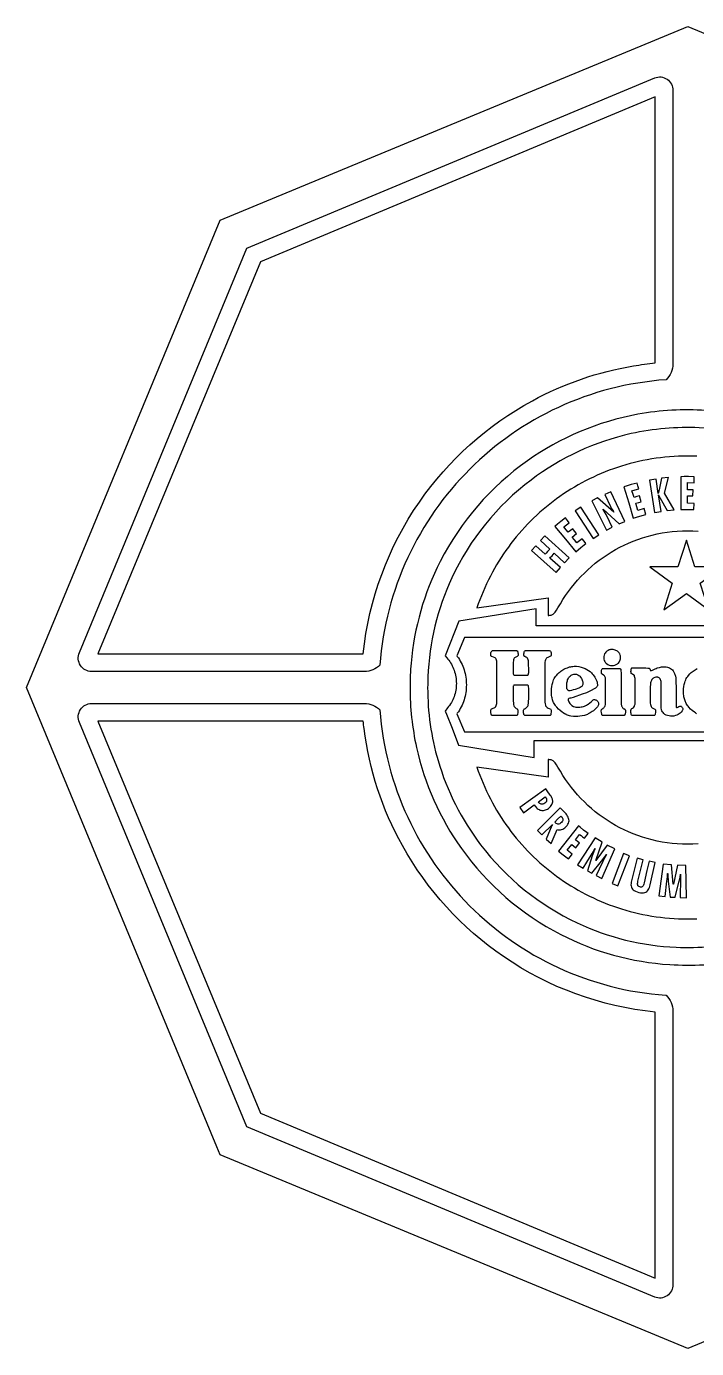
# Model space of a CAD drawing. Extents: x 0 to 300, y 0 to 300.
# Drawn here: x 0 to 152, y 0 to 300 of the extents above; entities that cross this region are included whole.
import ezdxf

# ---------------------------------------------------------------- set-up
doc = ezdxf.new("R2010")
doc.units = 0
doc.layers.add('Nível Padrão', color=18, linetype='CONTINUOUS')

msp = doc.modelspace()

# ---------------------------------------------------------------- linework, layer by layer
at = {"layer": 'Nível Padrão'}
for points in [[(43.93, 43.93), (43.17, 45.79), (0, 150), (43.93, 256.07), (150, 300), (256.07, 256.07), (300, 150), (256.07, 43.93), (150, 0), (43.93, 43.93)], [(138.48, 196.4), (137.17, 196.03), (136.26, 195.77), (135.5, 195.53), (135.89, 194.29), (136.59, 191.93), (137.63, 188.39), (138.34, 188.62), (139.14, 188.86), (140.52, 189.23), (140.14, 190.58), (138.68, 190.17), (138.43, 191), (138.28, 191.52), (138.19, 191.8), (138.87, 192), (139.44, 192.15), (139.06, 193.49), (138.77, 193.42), (138.43, 193.33), (137.81, 193.14), (137.61, 193.79), (137.34, 194.65), (138.09, 194.86), (138.86, 195.09), (138.67, 195.73), (138.48, 196.4)], [(146.9, 190.28), (144.71, 194.13), (145.59, 197.66), (144.07, 197.51), (143.49, 194.89), (143.31, 194.01), (142.79, 197.31), (141.3, 197.04), (142.44, 189.7), (143.93, 189.93), (143.34, 193.69), (143.37, 193.69), (143.75, 192.96), (145.3, 190.14), (146.9, 190.28)], [(151.47, 197.83), (150.13, 197.85), (149.2, 197.86), (148.41, 197.83), (148.41, 190.4), (149.15, 190.41), (149.98, 190.41), (151.39, 190.4), (151.41, 191.77), (149.93, 191.8), (149.93, 193.49), (151.18, 193.49), (151.21, 194.89), (149.93, 194.89), (149.9, 196.49), (151.44, 196.46), (151.45, 197.12), (151.47, 197.83)], [(132.53, 194.42), (131.16, 193.81), (132.47, 191.04), (132.64, 190.73), (132.85, 190.38), (133.06, 190.05), (133.26, 189.79), (133.26, 189.76), (129.53, 193.05), (128.25, 192.38), (131.57, 185.71), (132.88, 186.41), (132.26, 187.64), (131.45, 189.23), (131.24, 189.64), (131.02, 190.01), (130.78, 190.4), (130.78, 190.43), (134.4, 187.11), (135.71, 187.66), (132.53, 194.42)], [(129.79, 184.66), (125.71, 190.9), (124.46, 190.08), (128.51, 183.84), (129.79, 184.66)], [(122.25, 188.48), (121.17, 187.65), (120.45, 187.06), (119.86, 186.55), (122.24, 183.63), (124.58, 180.78), (125.77, 181.79), (126.88, 182.68), (126.48, 183.21), (126.03, 183.76), (124.84, 182.82), (124.29, 183.48), (123.76, 184.14), (124.78, 184.95), (124.34, 185.48), (123.91, 186.03), (123.67, 185.86), (123.4, 185.63), (122.89, 185.21), (122.44, 185.74), (121.87, 186.44), (122.47, 186.91), (123.12, 187.4), (122.68, 187.93), (122.25, 188.48)], [(116.56, 183.35), (118.69, 181.4), (118.17, 180.84), (117.84, 180.47), (117.67, 180.29), (115.52, 182.18), (114.55, 181.05), (120.15, 176.12), (121.11, 177.26), (118.72, 179.36), (118.89, 179.56), (119.22, 179.91), (119.71, 180.46), (122.07, 178.31), (123.09, 179.39), (117.61, 184.43), (116.56, 183.35)], [(144.54, 167.61), (149.67, 171.34), (154.77, 167.61), (152.81, 173.65), (157.94, 177.38), (151.59, 177.38), (149.67, 183.41), (147.71, 177.38), (141.36, 177.38), (146.49, 173.65), (144.54, 167.61)], [(117.61, 149.87), (117.61, 146.59), (117.64, 146.45), (117.67, 146.27), (117.72, 146), (117.76, 145.87), (117.82, 145.75), (117.87, 145.66), (117.94, 145.58), (118.08, 145.46), (118.32, 145.33), (118.58, 145.22), (118.84, 145.14), (118.94, 145.02), (119.01, 144.88), (119.02, 144.72), (119, 144.45), (118.95, 144), (118.94, 143.91), (118.92, 143.83), (118.84, 143.71), (118.79, 143.68), (118.73, 143.66), (118.6, 143.65), (118.52, 143.62), (113.18, 143.62), (113.08, 143.63), (113.01, 143.65), (112.93, 143.71), (112.87, 143.79), (112.83, 143.89), (112.79, 144.01), (112.76, 144.26), (112.75, 144.5), (112.73, 144.66), (112.75, 144.84), (112.81, 145), (112.86, 145.08), (112.92, 145.14), (113.01, 145.17), (113.16, 145.24), (113.27, 145.31), (113.45, 145.46), (113.6, 145.59), (113.71, 145.75), (113.77, 145.9), (113.82, 146.09), (113.88, 146.48), (113.9, 146.81), (113.91, 147.51), (113.91, 149.1), (113.91, 149.71), (113.88, 150.3), (113.85, 150.4), (113.82, 150.45), (113.8, 150.47), (113.72, 150.5), (113.59, 150.52), (113.25, 150.55), (112.43, 150.56), (110.62, 150.56), (110.55, 150.5), (110.45, 150.41), (110.43, 150.34), (110.42, 150.22), (110.42, 150), (110.42, 149.01), (110.42, 147.29), (110.42, 146.91), (110.45, 146.51), (110.49, 146.12), (110.56, 145.81), (110.64, 145.68), (110.74, 145.55), (110.96, 145.32), (111.1, 145.22), (111.27, 145.14), (111.4, 145.03), (111.45, 144.96), (111.48, 144.88), (111.48, 144.63), (111.46, 144.27), (111.4, 143.92), (111.35, 143.79), (111.3, 143.71), (111.2, 143.65), (111.15, 143.64), (111.1, 143.65), (110.98, 143.62), (105.99, 143.62), (105.76, 143.63), (105.65, 143.63), (105.58, 143.65), (105.52, 143.69), (105.47, 143.74), (105.41, 143.87), (105.37, 144.03), (105.35, 144.21), (105.31, 144.58), (105.31, 144.78), (105.32, 144.9), (105.35, 144.97), (105.39, 145.02), (105.49, 145.14), (105.72, 145.22), (106.25, 145.46), (106.37, 145.55), (106.41, 145.62), (106.48, 145.69), (106.57, 145.9), (106.63, 146.12), (106.66, 146.35), (106.69, 146.59), (106.72, 146.71), (106.72, 150.72), (106.72, 150.72), (106.72, 150.72), (106.72, 155.66), (106.69, 155.95), (106.54, 156.44), (106.44, 156.57), (106.31, 156.71), (105.58, 157), (105.49, 157.04), (105.4, 157.11), (105.35, 157.2), (105.32, 157.34), (105.31, 157.52), (105.32, 157.71), (105.35, 157.9), (105.39, 158.07), (105.45, 158.2), (105.52, 158.28), (105.61, 158.33), (105.72, 158.36), (105.99, 158.37), (111.12, 158.37), (111.26, 158.35), (111.34, 158.29), (111.39, 158.19), (111.44, 158.08), (111.48, 157.86), (111.51, 157.61), (111.51, 157.37), (111.49, 157.26), (111.46, 157.17), (111.41, 157.1), (111.32, 157.03), (111.03, 156.91), (110.87, 156.81), (110.71, 156.71), (110.64, 156.62), (110.58, 156.52), (110.5, 156.29), (110.45, 156.04), (110.42, 155.77), (110.41, 154.39), (110.42, 153.46), (110.43, 153.13), (110.45, 152.98), (110.48, 152.9), (110.53, 152.84), (110.61, 152.8), (110.71, 152.77), (111.52, 152.77), (112.98, 152.77), (113.71, 152.8), (113.78, 152.84), (113.83, 152.92), (113.86, 153.02), (113.89, 153.14), (113.91, 153.39), (113.91, 153.59), (113.88, 155.86), (113.87, 156.05), (113.82, 156.3), (113.74, 156.52), (113.68, 156.6), (113.62, 156.65), (113.56, 156.73), (113.46, 156.79), (113.24, 156.91), (113.04, 157), (112.95, 157.04), (112.89, 157.08), (112.86, 157.17), (112.83, 157.26), (112.81, 157.45), (112.83, 157.65), (112.86, 157.84), (112.87, 157.96), (112.89, 158.1), (112.94, 158.22), (113.01, 158.31), (113.08, 158.34), (113.18, 158.36), (113.39, 158.37), (118.55, 158.37), (118.7, 158.35), (118.8, 158.3), (118.89, 158.21), (118.95, 158.08), (118.99, 157.89), (119.02, 157.63), (119.02, 157.39), (119.01, 157.23), (118.95, 157.15), (118.84, 157.06), (118.73, 157.01), (118.58, 156.97), (118.27, 156.83), (118.02, 156.71), (117.92, 156.62), (117.84, 156.52), (117.78, 156.41), (117.73, 156.29), (117.66, 156.04), (117.61, 155.77), (117.61, 151.44), (117.61, 149.87)], [(117.61, 149.87), (117.61, 146.59), (117.64, 146.45), (117.67, 146.27), (117.72, 146), (117.76, 145.87), (117.82, 145.75), (117.87, 145.66), (117.94, 145.58), (118.08, 145.46), (118.32, 145.33), (118.58, 145.22), (118.84, 145.14), (118.94, 145.02), (119.01, 144.88), (119.02, 144.72), (119, 144.45), (118.95, 144), (118.94, 143.91), (118.92, 143.83), (118.84, 143.71), (118.79, 143.68), (118.73, 143.66), (118.6, 143.65), (118.52, 143.62), (113.18, 143.62), (113.08, 143.63), (113.01, 143.65), (112.93, 143.71), (112.87, 143.79), (112.83, 143.89), (112.79, 144.01), (112.76, 144.26), (112.75, 144.5), (112.73, 144.66), (112.75, 144.84), (112.81, 145), (112.86, 145.08), (112.92, 145.14), (113.01, 145.17), (113.16, 145.24), (113.27, 145.31), (113.45, 145.46), (113.6, 145.59), (113.71, 145.75), (113.77, 145.9), (113.82, 146.09), (113.88, 146.48), (113.9, 146.81), (113.91, 147.51), (113.91, 149.1), (113.91, 149.71), (113.88, 150.3), (113.85, 150.4), (113.82, 150.45), (113.8, 150.47), (113.72, 150.5), (113.59, 150.52), (113.25, 150.55), (112.43, 150.56), (110.62, 150.56), (110.55, 150.5), (110.45, 150.41), (110.43, 150.34), (110.42, 150.22), (110.42, 150), (110.42, 149.01), (110.42, 147.29), (110.42, 146.91), (110.45, 146.51), (110.49, 146.12), (110.56, 145.81), (110.64, 145.68), (110.74, 145.55), (110.96, 145.32), (111.1, 145.22), (111.27, 145.14), (111.4, 145.03), (111.45, 144.96), (111.48, 144.88), (111.48, 144.63), (111.46, 144.27), (111.4, 143.92), (111.35, 143.79), (111.3, 143.71), (111.2, 143.65), (111.15, 143.64), (111.1, 143.65), (110.98, 143.62), (105.99, 143.62), (105.76, 143.63), (105.65, 143.63), (105.58, 143.65), (105.52, 143.69), (105.47, 143.74), (105.41, 143.87), (105.37, 144.03), (105.35, 144.21), (105.31, 144.58), (105.31, 144.78), (105.32, 144.9), (105.35, 144.97), (105.39, 145.02), (105.49, 145.14), (105.72, 145.22), (106.25, 145.46), (106.37, 145.55), (106.41, 145.62), (106.48, 145.69), (106.57, 145.9), (106.63, 146.12), (106.66, 146.35), (106.69, 146.59), (106.72, 146.71), (106.72, 150.72), (106.72, 155.66), (106.69, 155.95), (106.54, 156.44), (106.44, 156.57), (106.31, 156.71), (105.58, 157), (105.49, 157.04), (105.4, 157.11), (105.35, 157.2), (105.32, 157.34), (105.31, 157.52), (105.32, 157.71), (105.35, 157.9), (105.39, 158.07), (105.45, 158.2), (105.52, 158.28), (105.61, 158.33), (105.72, 158.36), (105.99, 158.37), (111.12, 158.37), (111.26, 158.35), (111.34, 158.29), (111.39, 158.19), (111.44, 158.08), (111.48, 157.86), (111.51, 157.61), (111.51, 157.37), (111.49, 157.26), (111.46, 157.17), (111.41, 157.1), (111.32, 157.03), (111.03, 156.91), (110.87, 156.81), (110.71, 156.71), (110.64, 156.62), (110.58, 156.52), (110.5, 156.29), (110.45, 156.04), (110.42, 155.77), (110.41, 154.39), (110.42, 153.46), (110.43, 153.13), (110.45, 152.98), (110.48, 152.9), (110.53, 152.84), (110.61, 152.8), (110.71, 152.77), (111.52, 152.77), (112.98, 152.77), (113.71, 152.8), (113.78, 152.84), (113.83, 152.92), (113.86, 153.02), (113.89, 153.14), (113.91, 153.39), (113.91, 153.59), (113.88, 155.86), (113.87, 156.05), (113.82, 156.3), (113.74, 156.52), (113.68, 156.6), (113.62, 156.65), (113.56, 156.73), (113.46, 156.79), (113.24, 156.91), (113.04, 157), (112.95, 157.04), (112.89, 157.08), (112.86, 157.17), (112.83, 157.26), (112.81, 157.45), (112.83, 157.65), (112.86, 157.84), (112.87, 157.96), (112.89, 158.1), (112.94, 158.22), (113.01, 158.31), (113.08, 158.34), (113.18, 158.36), (113.39, 158.37), (118.55, 158.37), (118.7, 158.35), (118.8, 158.3), (118.89, 158.21), (118.95, 158.08), (118.99, 157.89), (119.02, 157.63), (119.02, 157.39), (119.01, 157.23), (118.95, 157.15), (118.84, 157.06), (118.73, 157.01), (118.58, 156.97), (118.27, 156.83), (118.02, 156.71), (117.92, 156.62), (117.84, 156.52), (117.78, 156.41), (117.73, 156.29), (117.66, 156.04), (117.61, 155.77), (117.61, 151.44), (117.61, 149.87)], [(134.69, 156.27), (134.73, 156.53), (134.75, 156.81), (134.75, 157.09), (134.72, 157.22), (134.69, 157.35), (134.56, 157.63), (134.49, 157.75), (134.43, 157.84), (134.08, 158.22), (133.89, 158.33), (133.7, 158.43), (133.5, 158.5), (133.3, 158.56), (133.09, 158.6), (132.89, 158.62), (132.68, 158.62), (132.47, 158.6), (132.33, 158.57), (132.19, 158.52), (131.95, 158.42), (131.67, 158.25), (131.43, 158.05), (131.27, 157.82), (131.1, 157.61), (131.01, 157.32), (130.94, 157.03), (130.92, 156.73), (130.93, 156.59), (130.96, 156.44), (131.05, 156.16), (131.18, 155.88), (131.35, 155.63), (131.46, 155.52), (131.57, 155.42), (131.89, 155.22), (132.2, 155.08), (132.5, 155), (132.81, 154.97), (133.12, 155), (133.44, 155.08), (133.75, 155.21), (134.08, 155.39), (134.17, 155.46), (134.26, 155.55), (134.42, 155.77), (134.69, 156.27)], [(129.52, 150.4), (129.46, 150.29), (129.36, 150.18), (129.27, 150.05), (129.17, 149.94), (129.05, 149.85), (128.93, 149.77), (127.97, 149.25), (127.5, 149.02), (127.03, 148.82), (126.07, 148.46), (123.97, 147.76), (123.45, 147.61), (123.23, 147.56), (123.04, 147.5), (122.95, 147.43), (122.9, 147.35), (122.88, 147.25), (122.89, 147.14), (122.95, 146.92), (123.04, 146.74), (123.25, 146.4), (123.35, 146.26), (123.47, 146.13), (123.59, 146.02), (123.73, 145.92), (124.09, 145.72), (124.36, 145.63), (124.64, 145.56), (124.92, 145.53), (125.22, 145.52), (125.51, 145.54), (125.8, 145.58), (126.08, 145.64), (126.36, 145.72), (126.54, 145.77), (126.71, 145.84), (127.06, 146.01), (127.25, 146.12), (127.44, 146.24), (127.79, 146.51), (128.13, 146.81), (128.46, 147.12), (128.57, 147.2), (128.7, 147.25), (128.85, 147.25), (129, 147.22), (129.14, 147.17), (129.28, 147.1), (129.41, 147.01), (129.51, 146.92), (129.6, 146.79), (129.67, 146.67), (129.72, 146.55), (129.76, 146.43), (129.77, 146.3), (129.76, 146.17), (129.72, 146.03), (129.66, 145.9), (129.59, 145.76), (129.5, 145.61), (129.39, 145.48), (129.28, 145.37), (129.23, 145.31), (129.16, 145.25), (129.12, 145.2), (129.04, 145.14), (128.96, 145.06), (128.9, 144.99), (128.81, 144.93), (128.58, 144.73), (128.32, 144.53), (128.11, 144.38), (127.89, 144.24), (127.41, 144), (127.22, 143.89), (127.01, 143.79), (126.78, 143.71), (126.54, 143.65), (126.04, 143.54), (125.55, 143.47), (125.05, 143.42), (124.56, 143.39), (124.07, 143.42), (123.49, 143.51), (123.2, 143.57), (122.93, 143.65), (122.7, 143.73), (122.52, 143.83), (122.46, 143.86), (122.25, 143.94), (122.15, 144), (122.02, 144.06), (121.76, 144.22), (121.53, 144.38), (121.02, 144.77), (120.65, 145.08), (120.26, 145.52), (120.09, 145.73), (119.98, 145.9), (119.69, 146.38), (119.56, 146.6), (119.49, 146.77), (119.33, 147.2), (119.22, 147.64), (119.15, 147.91), (119.11, 148.19), (119.08, 148.47), (119.08, 148.75), (119.08, 149.24), (119.1, 149.72), (119.15, 150.19), (119.23, 150.66), (119.36, 151.16), (119.46, 151.46), (119.57, 151.75), (119.7, 152.02), (119.85, 152.28), (120.01, 152.53), (120.19, 152.74), (120.49, 153.09), (120.66, 153.24), (120.83, 153.38), (121.02, 153.55), (121.23, 153.71), (121.67, 154), (121.9, 154.14), (122.16, 154.28), (122.43, 154.39), (122.69, 154.49), (123.19, 154.66), (123.45, 154.72), (123.71, 154.75), (123.96, 154.79), (124.22, 154.82), (124.49, 154.82), (124.76, 154.81), (125.27, 154.75), (125.78, 154.64), (126.24, 154.5), (126.47, 154.42), (126.71, 154.32), (127.11, 154.11), (127.47, 153.88), (127.82, 153.6), (128.14, 153.3), (128.33, 153.1), (128.52, 152.86), (128.9, 152.32), (129.08, 152.03), (129.24, 151.74), (129.38, 151.45), (129.48, 151.19), (129.52, 150.4)], [(122.58, 151.04), (122.63, 151.31), (122.68, 151.53), (122.75, 151.74), (122.83, 151.95), (122.94, 152.16), (123.06, 152.35), (123.2, 152.52), (123.37, 152.68), (123.57, 152.8), (123.73, 152.87), (123.92, 152.94), (124.12, 152.99), (124.32, 153.02), (124.53, 153.02), (124.73, 153), (124.92, 152.95), (125.08, 152.86), (125.31, 152.72), (125.41, 152.65), (125.49, 152.57), (125.69, 152.33), (125.87, 152.04), (125.95, 151.88), (126.04, 151.69), (126.11, 151.47), (126.18, 151.25), (126.19, 150.66), (126.15, 150.51), (126.07, 150.35), (125.95, 150.23), (125.81, 150.12), (125.59, 150.01), (125.27, 149.88), (124.45, 149.57), (124.03, 149.44), (123.64, 149.33), (123.32, 149.26), (123.1, 149.25), (123.03, 149.26), (122.95, 149.29), (122.81, 149.36), (122.76, 149.42), (122.69, 149.53), (122.6, 149.71), (122.56, 149.98), (122.53, 150.25), (122.58, 151.04)], [(134.88, 150.66), (134.86, 146.92), (134.86, 146.63), (134.91, 146.25), (134.99, 145.87), (135.05, 145.72), (135.13, 145.6), (135.29, 145.34), (135.38, 145.24), (135.53, 145.17), (135.61, 145.14), (135.69, 145.1), (135.75, 145.04), (135.79, 144.96), (135.84, 144.86), (135.86, 144.71), (135.85, 144.55), (135.84, 144.38), (135.78, 144.04), (135.71, 143.8), (135.69, 143.75), (135.66, 143.71), (135.56, 143.65), (135.49, 143.63), (135.39, 143.62), (130.9, 143.62), (130.79, 143.65), (130.67, 143.67), (130.58, 143.71), (130.53, 143.79), (130.48, 143.92), (130.42, 144.29), (130.39, 144.66), (130.39, 144.81), (130.41, 144.9), (130.44, 145), (130.5, 145.07), (130.64, 145.17), (130.81, 145.22), (130.83, 145.25), (130.8, 145.27), (130.77, 145.3), (130.78, 145.34), (130.92, 145.41), (131.05, 145.52), (131.16, 145.66), (131.25, 145.81), (131.31, 146.13), (131.34, 146.48), (131.36, 146.59), (131.37, 146.71), (131.37, 150.45), (131.37, 151.02), (131.37, 151.64), (131.35, 152.02), (131.32, 152.21), (131.28, 152.33), (131.21, 152.49), (131.13, 152.61), (131.03, 152.71), (130.9, 152.8), (130.55, 153.01), (130.43, 153.15), (130.41, 153.23), (130.4, 153.37), (130.43, 153.74), (130.46, 153.93), (130.51, 154.1), (130.57, 154.23), (130.6, 154.27), (130.64, 154.29), (130.79, 154.31), (130.96, 154.32), (134.28, 154.32), (134.44, 154.31), (134.61, 154.29), (134.69, 154.27), (134.76, 154.23), (134.81, 154.18), (134.83, 154.11), (134.85, 153.85), (134.87, 153.26), (134.88, 151.44), (134.88, 150.66)], [(141.48, 149.74), (141.48, 149.74), (141.48, 147.09), (141.5, 146.48), (141.54, 146.18), (141.59, 145.9), (141.68, 145.7), (141.79, 145.53), (141.92, 145.4), (142.09, 145.28), (142.26, 145.21), (142.41, 145.14), (142.49, 145.11), (142.55, 145.08), (142.6, 145.04), (142.64, 144.96), (142.67, 144.87), (142.68, 144.73), (142.66, 144.36), (142.61, 143.99), (142.57, 143.84), (142.53, 143.74), (142.5, 143.7), (142.47, 143.68), (142.38, 143.65), (142.28, 143.63), (142.08, 143.63), (141.62, 143.62), (138.07, 143.62), (137.6, 143.63), (137.42, 143.65), (137.28, 143.68), (137.22, 143.75), (137.17, 143.89), (137.14, 144.08), (137.11, 144.29), (137.1, 144.7), (137.11, 144.86), (137.14, 144.96), (137.18, 145.12), (137.23, 145.18), (137.31, 145.22), (137.49, 145.33), (137.65, 145.43), (137.78, 145.57), (137.89, 145.75), (137.95, 145.89), (138, 146.06), (138.03, 146.22), (138.04, 146.36), (138.06, 149.87), (138.07, 151.44), (138.07, 151.75), (138.07, 152.04), (138.02, 152.27), (137.95, 152.51), (137.89, 152.69), (137.84, 152.77), (137.78, 152.83), (137.43, 153.03), (137.28, 153.13), (137.19, 153.18), (137.14, 153.26), (137.12, 153.37), (137.11, 153.62), (137.12, 153.82), (137.15, 154.07), (137.18, 154.19), (137.22, 154.3), (137.27, 154.38), (137.34, 154.43), (137.6, 154.43), (137.84, 154.43), (140.52, 154.43), (140.95, 154.42), (141.16, 154.4), (141.25, 154.37), (141.3, 154.35), (141.35, 154.3), (141.39, 154.22), (141.48, 154.02), (141.57, 153.85), (141.6, 153.82), (141.65, 153.81), (141.77, 153.82), (141.97, 153.91), (142.57, 154.21), (142.85, 154.34), (143.08, 154.43), (143.56, 154.57), (143.8, 154.63), (144.04, 154.67), (144.24, 154.7), (144.45, 154.71), (144.89, 154.7), (145.13, 154.66), (145.38, 154.61), (145.63, 154.53), (145.88, 154.43), (146.11, 154.31), (146.33, 154.16), (146.53, 153.99), (146.69, 153.79), (146.85, 153.5), (146.99, 153.21), (147.22, 152.6), (147.27, 152.18), (147.31, 151.44), (147.34, 149.87), (147.34, 145.84), (147.34, 145.63), (147.36, 145.55), (147.39, 145.52), (147.41, 145.48), (147.44, 145.45), (147.51, 145.43), (147.6, 145.45), (147.72, 145.51), (147.98, 145.66), (148.16, 145.75), (148.26, 145.77), (148.38, 145.75), (148.46, 145.73), (148.54, 145.68), (148.68, 145.56), (148.79, 145.4), (148.88, 145.25), (148.9, 145.13), (148.9, 145.06), (148.88, 144.99), (148.69, 144.67), (148.5, 144.4), (148.3, 144.17), (148.07, 143.99), (147.82, 143.84), (147.53, 143.72), (147.2, 143.62), (146.81, 143.53), (146.63, 143.5), (146.45, 143.49), (146.08, 143.51), (145.76, 143.54), (145.42, 143.62), (145.1, 143.74), (144.96, 143.82), (144.83, 143.91), (144.6, 144.09), (144.41, 144.29), (144.24, 144.5), (144.1, 144.73), (144.04, 144.88), (144, 145.04), (143.93, 145.34), (143.93, 146.48), (143.93, 149.91), (143.93, 151.03), (143.93, 151.37), (143.89, 151.57), (143.83, 151.77), (143.73, 151.95), (143.66, 152.03), (143.58, 152.1), (143.49, 152.18), (143.39, 152.25), (143.29, 152.29), (143.17, 152.31), (142.96, 152.34), (142.75, 152.33), (142.53, 152.28), (142.32, 152.19), (142.19, 152.11), (142.07, 152.02), (141.95, 151.91), (141.86, 151.78), (141.75, 151.62), (141.66, 151.45), (141.6, 151.27), (141.55, 151.08), (141.48, 149.74)], [(118.4, 122.57), (118.66, 122.78), (118.87, 123), (119.04, 123.21), (119.17, 123.43), (119.27, 123.64), (119.33, 123.85), (119.36, 124.05), (119.36, 124.26), (119.34, 124.45), (119.3, 124.64), (119.24, 124.83), (119.17, 125), (119, 125.32), (118.81, 125.6), (118.13, 126.56), (117.82, 127.02), (111.93, 122.77), (112.75, 121.58), (115.19, 123.35), (115.35, 123.11), (115.51, 122.9), (115.69, 122.71), (115.87, 122.55), (116.06, 122.41), (116.26, 122.29), (116.46, 122.2), (116.67, 122.14), (116.88, 122.1), (117.09, 122.09), (117.31, 122.1), (117.53, 122.14), (117.75, 122.21), (117.97, 122.3), (118.19, 122.42), (118.4, 122.57)], [(117.56, 123.73), (117.34, 123.6), (117.14, 123.52), (116.95, 123.49), (116.76, 123.51), (116.59, 123.58), (116.43, 123.7), (116.27, 123.85), (116.13, 124.05), (117.67, 125.16), (117.82, 124.95), (117.92, 124.78), (117.98, 124.64), (117.99, 124.49), (117.99, 124.3), (117.97, 124.2), (117.93, 124.11), (117.87, 124.02), (117.79, 123.92), (117.56, 123.73)], [(118.98, 114.58), (120.35, 117.76), (120.61, 117.7), (120.87, 117.68), (121.13, 117.7), (121.39, 117.76), (121.65, 117.85), (121.9, 117.99), (122.14, 118.16), (122.36, 118.37), (122.62, 118.67), (122.82, 118.96), (122.95, 119.24), (123.03, 119.52), (123.06, 119.78), (123.04, 120.05), (122.98, 120.3), (122.89, 120.56), (122.75, 120.84), (122.58, 121.09), (122.4, 121.33), (122.19, 121.55), (121.08, 122.71), (115.89, 117.58), (116.88, 116.56), (119.33, 118.95), (119.33, 118.92), (119.19, 118.66), (117.88, 115.57), (118.98, 114.58)], [(121.34, 119.36), (121.15, 119.19), (120.96, 119.07), (120.76, 119), (120.56, 118.99), (120.37, 119.03), (120.18, 119.12), (120, 119.26), (119.83, 119.45), (120.47, 120.09), (121.23, 120.82), (121.41, 120.64), (121.53, 120.49), (121.61, 120.35), (121.66, 120.21), (121.68, 120.01), (121.67, 119.91), (121.65, 119.81), (121.6, 119.7), (121.54, 119.59), (121.34, 119.36)], [(122.97, 111.11), (123.42, 111.67), (123.79, 112.16), (123.39, 112.46), (122.63, 113.07), (123.67, 114.38), (124.64, 113.65), (125.45, 114.73), (125.08, 115), (124.52, 115.46), (124.97, 116.05), (125.45, 116.65), (125.78, 116.38), (126.15, 116.11), (126.59, 115.81), (127.4, 116.88), (127.13, 117.08), (126.38, 117.64), (125.56, 118.3), (125.19, 118.6), (120.67, 112.89), (121.74, 112.04), (122.37, 111.55), (122.97, 111.11)], [(130.52, 106.69), (133.47, 113.36), (131.75, 114.23), (129.15, 110.77), (129.12, 110.77), (130.61, 114.87), (128.98, 115.86), (124.99, 109.77), (126.27, 108.99), (127.12, 110.39), (128.07, 111.99), (128.31, 112.37), (128.6, 112.88), (128.95, 113.5), (128.98, 113.48), (128.8, 113.1), (128.58, 112.54), (128.31, 111.81), (127.23, 108.4), (128.22, 107.88), (130.43, 110.59), (131.22, 111.61), (131.51, 112.08), (131.54, 112.08), (131.21, 111.43), (130.76, 110.5), (129.92, 108.77), (129.24, 107.33), (130.52, 106.69)], [(134.16, 105), (136.79, 111.81), (135.45, 112.31), (132.82, 105.52), (134.16, 105)], [(142.61, 110.3), (141.22, 110.59), (140.74, 108.46), (140.11, 105.69), (140.04, 105.41), (139.96, 105.18), (139.86, 105), (139.76, 104.87), (139.63, 104.78), (139.48, 104.73), (139.31, 104.73), (139.12, 104.76), (138.93, 104.81), (138.8, 104.9), (138.7, 105.01), (138.64, 105.16), (138.61, 105.34), (138.61, 105.55), (138.64, 105.78), (138.68, 106.04), (139.85, 110.88), (138.48, 111.26), (137.25, 106.13), (137.18, 105.81), (137.13, 105.52), (137.11, 105.23), (137.14, 104.97), (137.2, 104.71), (137.3, 104.48), (137.45, 104.27), (137.64, 104.07), (137.87, 103.9), (138.15, 103.75), (138.48, 103.62), (138.86, 103.51), (139.27, 103.44), (139.64, 103.41), (139.97, 103.42), (140.25, 103.48), (140.5, 103.58), (140.72, 103.71), (140.89, 103.87), (141.04, 104.06), (141.2, 104.32), (141.31, 104.6), (141.41, 104.9), (141.48, 105.2), (142.61, 110.3)], [(149.72, 102.31), (149.55, 109.6), (147.63, 109.66), (146.75, 105.4), (146.72, 105.4), (146.34, 109.75), (144.45, 109.95), (143.4, 102.75), (144.89, 102.58), (145.27, 106.07), (145.31, 106.52), (145.36, 107.1), (145.41, 107.82), (145.47, 107.82), (145.46, 107.65), (145.46, 107.5), (145.47, 107.39), (145.56, 106.02), (146.02, 102.46), (147.13, 102.4), (147.98, 105.81), (148.17, 106.57), (148.27, 107.06), (148.33, 107.62), (148.35, 107.62), (148.33, 105.84), (148.31, 105.12), (148.3, 103.94), (148.3, 102.34), (149.72, 102.31)]]:
    msp.add_lwpolyline(points, close=True, dxfattribs=at)
for points in [[(80.18, 155.07, -0.197486), (76.66, 153.62), (14.75, 153.62), (14.38, 153.64), (14.01, 153.72), (13.66, 153.83), (13.33, 153.99), (13.02, 154.19), (12.73, 154.43), (12.47, 154.71), (12.25, 155.02), (12.06, 155.35), (11.92, 155.71), (11.82, 156.07), (11.76, 156.45), (11.75, 156.83), (11.79, 157.21), (11.87, 157.58), (12, 157.95), (49.98, 249.66), (142.49, 288.33), (142.85, 288.45), (143.21, 288.52), (143.57, 288.55), (143.93, 288.54), (144.29, 288.47), (144.64, 288.37), (144.98, 288.22), (145.3, 288.02), (145.59, 287.79), (145.85, 287.52), (146.08, 287.23), (146.27, 286.91), (146.42, 286.56), (146.53, 286.2), (146.59, 285.83), (146.62, 285.45), (146.62, 223.43, -0.204006), (145.08, 219.83), (143.46, 219.7), (141.85, 219.53), (140.25, 219.32), (138.66, 219.08), (137.09, 218.81), (135.52, 218.5), (133.97, 218.15), (132.43, 217.77), (130.91, 217.36), (129.4, 216.91), (127.9, 216.44), (126.42, 215.92), (124.95, 215.38), (123.5, 214.81), (122.07, 214.2), (120.65, 213.56), (119.25, 212.9), (117.86, 212.2), (116.5, 211.47), (115.15, 210.72), (113.82, 209.93), (112.51, 209.12), (111.22, 208.28), (109.95, 207.41), (108.7, 206.52), (107.47, 205.6), (106.26, 204.65), (105.07, 203.68), (103.91, 202.68), (102.76, 201.66), (101.64, 200.61), (100.55, 199.54), (99.47, 198.44), (98.42, 197.32), (97.4, 196.18), (96.4, 195.02), (95.42, 193.84), (94.47, 192.63), (93.55, 191.4), (92.65, 190.15), (91.79, 188.88), (90.94, 187.59), (90.13, 186.29), (89.34, 184.96), (88.58, 183.61), (87.86, 182.25), (87.16, 180.87), (86.49, 179.47), (85.85, 178.05), (85.24, 176.62), (84.66, 175.17), (84.12, 173.71), (83.6, 172.23), (83.12, 170.73), (82.67, 169.22), (82.26, 167.7), (81.88, 166.16), (81.53, 164.62), (81.22, 163.05), (80.94, 161.48), (80.69, 159.89), (80.49, 158.29), (80.32, 156.69), (80.18, 155.07), (80.18, 155.07)], [(76.39, 157.62, -0.12671), (89.12, 192.07, -0.117517), (114.75, 215.08, -0.082896), (137.69, 222.98, -0.016861), (142.62, 223.64), (142.62, 284.04), (53.05, 246.6), (16.19, 157.62), (76.39, 157.62)], [(87, 150, 0.054318), (88.47, 136.39, 0.101067), (98.67, 113.47, 0.119297), (121.17, 93.97, 0.103493), (145.91, 87.13, 0.060839), (161.31, 88.01, 0.109943), (186.41, 98.58, 0.119927), (206.03, 121.17, 0.103493), (212.87, 145.91, 0.060839), (211.99, 161.31, 0.109943), (201.42, 186.41, 0.119927), (178.83, 206.03, 0.103493), (154.09, 212.87, 0.060839), (138.69, 211.99, 0.109877), (113.61, 201.43, 0.120973), (93.86, 178.61, 0.096754), (87.24, 155.52, 0.021823), (87, 150)], [(91, 150, 0.071455), (93.36, 133.41, 0.091783), (103.02, 114.31, 0.120741), (124.93, 96.58, 0.099438), (147.4, 91.06, 0.065578), (162.84, 92.4, 0.107818), (185.57, 102.92, 0.121394), (203.42, 124.93, 0.099438), (208.94, 147.4, 0.065578), (207.6, 162.84, 0.107818), (197.08, 185.57, 0.121394), (175.07, 203.42, 0.099438), (152.6, 208.94, 0.065573), (137.16, 207.6, 0.107758), (114.44, 197.08, 0.122408), (96.48, 174.87, 0.099256), (91.05, 152.42, 0.010199), (91, 150)], [(145.08, 80.17, -0.204006), (146.62, 76.57), (146.62, 14.55), (146.59, 14.17), (146.53, 13.79), (146.42, 13.44), (146.27, 13.09), (146.08, 12.77), (145.85, 12.48), (145.59, 12.21), (145.3, 11.98), (144.98, 11.78), (144.64, 11.63), (144.29, 11.53), (143.93, 11.46), (143.57, 11.45), (143.21, 11.48), (142.85, 11.55), (142.49, 11.67), (49.98, 50.34), (12, 142.05), (11.87, 142.42), (11.79, 142.79), (11.75, 143.17), (11.76, 143.55), (11.82, 143.93), (11.92, 144.29), (12.06, 144.65), (12.25, 144.98), (12.47, 145.29), (12.73, 145.57), (13.02, 145.81), (13.33, 146.01), (13.66, 146.17), (14.01, 146.28), (14.38, 146.35), (14.75, 146.38), (76.66, 146.38, -0.19747), (80.18, 144.93), (80.32, 143.32), (80.49, 141.71), (80.69, 140.11), (80.94, 138.52), (81.21, 136.95), (81.53, 135.39), (81.87, 133.84), (82.25, 132.31), (82.67, 130.78), (83.12, 129.28), (83.6, 127.78), (84.11, 126.3), (84.66, 124.84), (85.23, 123.39), (85.84, 121.96), (86.48, 120.54), (87.15, 119.15), (87.85, 117.77), (88.57, 116.4), (89.33, 115.06), (90.12, 113.73), (90.93, 112.42), (91.77, 111.13), (92.64, 109.87), (93.54, 108.62), (94.46, 107.39), (95.41, 106.18), (96.38, 105), (97.38, 103.83), (98.4, 102.69), (99.45, 101.58), (100.52, 100.48), (101.62, 99.41), (102.74, 98.36), (103.88, 97.34), (105.04, 96.34), (106.23, 95.37), (107.44, 94.42), (108.67, 93.5), (109.92, 92.61), (111.18, 91.74), (112.47, 90.9), (113.78, 90.09), (115.11, 89.3), (116.46, 88.55), (117.82, 87.82), (119.2, 87.12), (120.6, 86.45), (122.02, 85.82), (123.45, 85.21), (124.9, 84.63), (126.36, 84.09), (127.84, 83.58), (129.34, 83.1), (130.85, 82.65), (132.37, 82.24), (133.91, 81.86), (135.46, 81.51), (137.02, 81.2), (138.59, 80.93), (140.18, 80.68), (141.78, 80.48), (143.38, 80.31), (145, 80.18), (145.05, 80.18), (145.08, 80.17)], [(142.62, 76.36, -0.126351), (108.2, 88.93, -0.116257), (85.26, 114.13, -0.095775), (76.58, 140.68, -0.005794), (76.39, 142.38), (16.19, 142.38), (53.05, 53.4), (142.62, 15.96), (142.62, 76.36)]]:
    msp.add_lwpolyline(points, format="xyb", close=True, dxfattribs=at)
for points in [[(152.06, 202.48), (151.03, 202.51), (149.99, 202.52), (149.99, 202.52), (148.95, 202.51), (147.91, 202.48), (146.88, 202.43), (145.85, 202.35), (144.83, 202.26), (143.82, 202.15), (142.81, 202.02), (141.81, 201.86), (140.82, 201.69), (139.83, 201.5), (138.85, 201.29), (137.88, 201.06), (136.91, 200.81), (135.95, 200.54), (135, 200.25), (134.06, 199.95), (133.12, 199.63), (132.2, 199.29), (131.28, 198.93), (130.37, 198.56), (129.47, 198.17), (128.58, 197.76), (127.7, 197.33), (126.83, 196.89), (125.96, 196.44), (125.11, 195.96), (124.27, 195.47), (123.44, 194.97), (122.62, 194.45), (121.81, 193.91), (121.01, 193.36), (120.22, 192.79), (119.45, 192.21), (118.68, 191.62), (117.93, 191.01), (117.19, 190.38), (116.46, 189.75), (115.74, 189.1), (115.04, 188.43), (114.35, 187.75), (113.67, 187.06), (113.01, 186.36), (112.36, 185.64), (111.72, 184.92), (111.1, 184.18), (110.49, 183.42), (109.89, 182.66), (109.31, 181.88), (108.75, 181.09), (108.2, 180.3), (107.66, 179.49), (107.14, 178.67), (106.64, 177.83), (106.15, 176.99), (105.68, 176.14), (105.22, 175.28), (104.78, 174.41), (104.35, 173.53), (103.95, 172.64), (103.56, 171.74), (103.18, 170.83), (102.83, 169.91), (102.49, 168.98), (102.17, 168.05), (118.31, 170.35), (118.31, 166.36), (118.5, 166.36), (118.71, 166.38), (118.98, 166.45), (119.28, 166.58), (119.44, 166.67), (119.6, 166.79), (119.77, 166.93), (119.93, 167.1), (120.08, 167.3), (120.24, 167.53), (120.56, 168.05), (121.11, 169.02), (121.69, 169.97), (122.3, 170.89), (122.94, 171.8), (123.61, 172.68), (124.3, 173.54), (125.02, 174.38), (125.77, 175.19), (126.55, 175.97), (127.35, 176.73), (128.17, 177.47), (129.02, 178.18), (129.89, 178.86), (130.79, 179.51), (131.7, 180.13), (132.64, 180.72), (133.6, 181.28), (134.57, 181.81), (135.57, 182.31), (136.58, 182.77), (137.62, 183.2), (138.67, 183.6), (139.74, 183.97), (140.82, 184.29), (141.92, 184.59), (143.03, 184.84), (144.16, 185.06), (145.3, 185.24), (146.45, 185.38), (147.62, 185.48), (148.8, 185.54), (149.99, 185.56), (151.17, 185.54), (152.34, 185.48)], [(183.88, 163.96), (115.59, 163.96), (115.59, 167.84), (98.06, 165.07), (95, 157.17), (95.32, 156.74), (95.55, 156.45), (95.78, 156.17), (96, 155.88), (96.2, 155.57), (96.39, 155.26), (96.56, 154.94), (96.72, 154.61), (96.87, 154.27), (97, 153.92), (97.12, 153.56), (97.22, 153.2), (97.31, 152.83), (97.38, 152.45), (97.43, 152.07), (97.47, 151.69), (97.5, 151.3), (97.51, 150.91), (97.5, 150.52), (97.47, 150.14), (97.43, 149.76), (97.38, 149.38), (97.3, 149.01), (97.22, 148.64), (97.11, 148.28), (97, 147.92), (96.86, 147.57), (96.72, 147.23), (96.55, 146.9), (96.38, 146.57), (96.18, 146.26), (95.98, 145.95), (95.76, 145.66), (95.52, 145.37), (95, 144.64), (95.26, 143.92), (96.52, 140.77), (98, 136.92), (98, 136.92), (115.18, 134.15), (115.18, 138), (184.29, 138)], [(200.57, 161.37), (99.37, 161.37), (97.59, 157.2), (97.71, 157.06), (97.96, 156.71), (98.19, 156.35), (98.4, 155.98), (98.6, 155.61), (98.79, 155.22), (98.96, 154.83), (99.11, 154.43), (99.25, 154.03), (99.37, 153.62), (99.48, 153.2), (99.57, 152.78), (99.65, 152.35), (99.7, 151.91), (99.75, 151.48), (99.77, 151.03), (99.78, 150.59), (99.77, 150.15), (99.75, 149.71), (99.7, 149.27), (99.65, 148.84), (99.57, 148.42), (99.48, 148), (99.37, 147.58), (99.25, 147.17), (99.11, 146.77), (98.96, 146.37), (98.79, 145.98), (98.6, 145.6), (98.4, 145.22), (98.19, 144.85), (97.96, 144.5), (97.71, 144.15), (97.59, 144), (99.34, 139.95), (200.6, 139.95)], [(151.99, 144.06), (151.73, 144.22), (151.49, 144.38), (150.99, 144.77), (150.62, 145.08), (150.23, 145.52), (150.06, 145.73), (149.95, 145.9), (149.66, 146.38), (149.53, 146.6), (149.45, 146.77), (149.3, 147.2), (149.19, 147.64), (149.12, 147.91), (149.07, 148.19), (149.05, 148.47), (149.04, 148.75), (149.04, 149.24), (149.06, 149.72), (149.11, 150.19), (149.19, 150.66), (149.32, 151.16), (149.42, 151.46), (149.54, 151.75), (149.66, 152.02), (149.81, 152.28), (149.98, 152.53), (150.15, 152.74), (150.46, 153.09), (150.62, 153.24), (150.79, 153.38), (150.98, 153.55), (151.19, 153.71), (151.64, 154), (151.87, 154.14), (152.12, 154.28)], [(152.34, 114.52), (151.17, 114.46), (149.99, 114.44), (148.8, 114.46), (147.62, 114.52), (146.45, 114.62), (145.3, 114.76), (144.16, 114.94), (143.03, 115.16), (141.92, 115.41), (140.82, 115.71), (139.74, 116.03), (138.67, 116.4), (137.62, 116.8), (136.58, 117.23), (135.57, 117.69), (134.57, 118.19), (133.6, 118.72), (132.64, 119.28), (131.7, 119.87), (130.79, 120.49), (129.89, 121.14), (129.02, 121.82), (128.17, 122.53), (127.35, 123.26), (126.55, 124.03), (125.77, 124.81), (125.02, 125.62), (124.3, 126.46), (123.61, 127.32), (122.94, 128.2), (122.3, 129.11), (121.69, 130.03), (121.11, 130.98), (120.56, 131.95), (120.24, 132.47), (120.08, 132.71), (119.93, 132.91), (119.77, 133.08), (119.6, 133.22), (119.44, 133.34), (119.28, 133.43), (119.13, 133.5), (118.98, 133.56), (118.71, 133.62), (118.5, 133.65), (118.31, 133.64), (118.31, 129.65), (102.17, 131.95), (102.49, 131.01), (102.83, 130.09), (103.18, 129.17), (103.56, 128.26), (103.95, 127.36), (104.35, 126.47), (104.78, 125.59), (105.22, 124.72), (105.68, 123.86), (106.15, 123.01), (106.64, 122.17), (107.14, 121.33), (107.66, 120.51), (108.2, 119.7), (108.75, 118.91), (109.31, 118.12), (109.89, 117.34), (110.49, 116.58), (111.1, 115.82), (111.72, 115.08), (112.36, 114.36), (113.01, 113.64), (113.67, 112.94), (114.35, 112.24), (115.04, 111.57), (115.74, 110.9), (116.46, 110.25), (117.19, 109.61), (117.93, 108.99), (118.68, 108.38), (119.45, 107.79), (120.22, 107.21), (121.01, 106.64), (121.81, 106.09), (122.62, 105.55), (123.44, 105.03), (124.27, 104.53), (125.11, 104.04), (125.96, 103.56), (126.83, 103.11), (127.7, 102.67), (128.58, 102.24), (129.47, 101.83), (130.37, 101.44), (131.28, 101.07), (132.2, 100.71), (133.12, 100.37), (134.06, 100.05), (135, 99.75), (135.95, 99.46), (136.91, 99.19), (137.88, 98.94), (138.85, 98.71), (139.83, 98.5), (140.82, 98.31), (141.81, 98.14), (142.81, 97.98), (143.82, 97.85), (144.83, 97.74), (145.85, 97.65), (146.88, 97.57), (147.91, 97.52), (148.95, 97.49), (149.99, 97.48), (149.99, 97.48), (151.03, 97.49), (152.06, 97.52)]]:
    msp.add_lwpolyline(points, dxfattribs=at)

doc.saveas('drawing.dxf')
